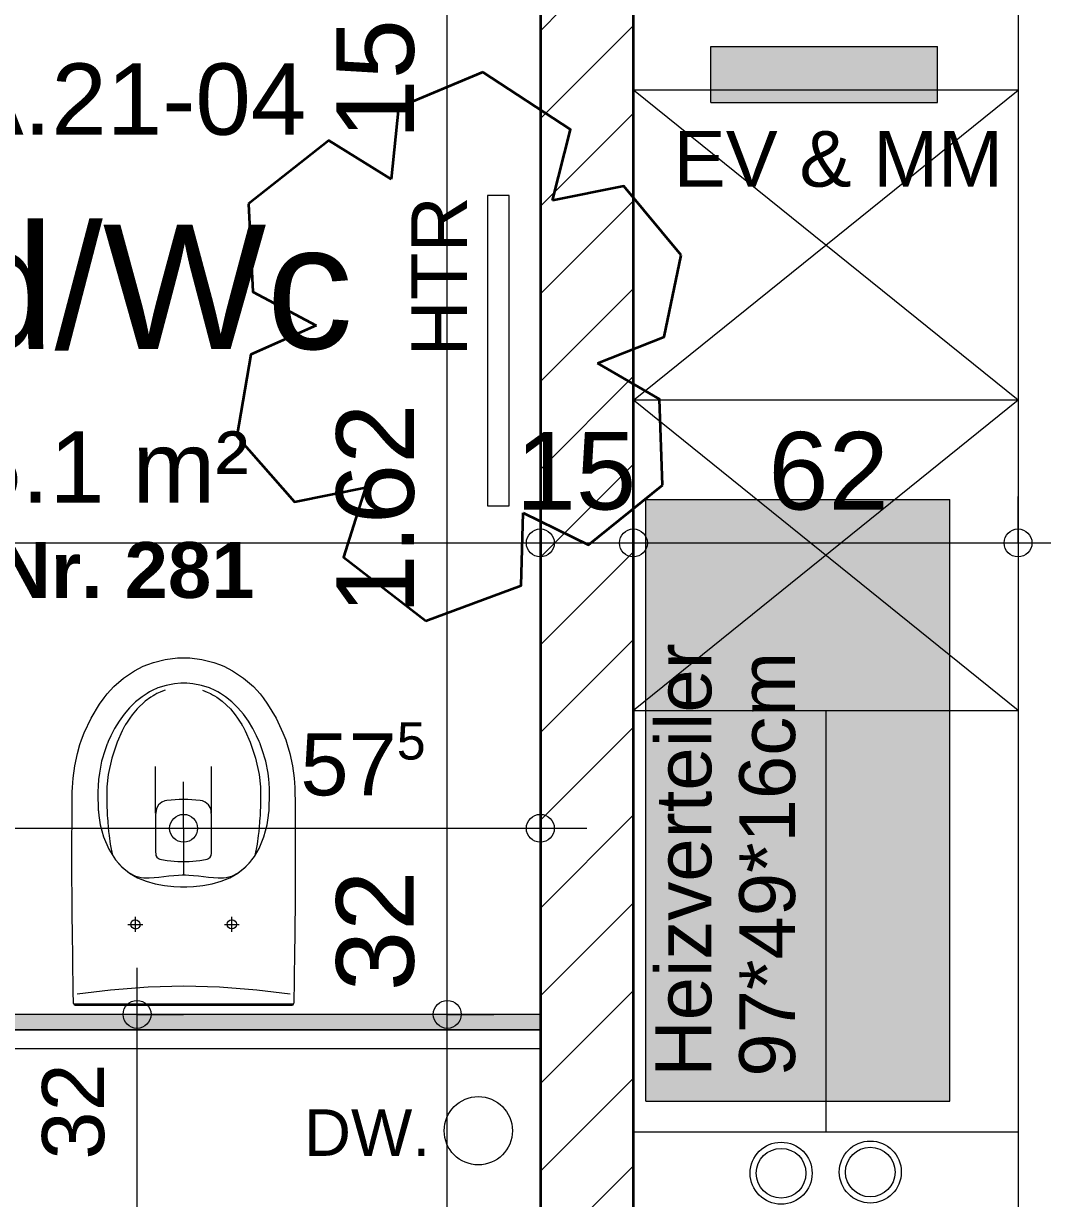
# Model space of a CAD drawing. Header units: metres. Extents: x 0.003 to 0.843, y 0.003 to 0.597.
# Drawn here: x 0.3703 to 0.40315, y 0.35156 to 0.38944 of the extents above; entities that cross this region are included whole.
import ezdxf

# ---------------------------------------------------------------- set-up
doc = ezdxf.new("R2010")
doc.units = ezdxf.units.M
for name, pattern in [('AUSGEZOGEN', [0]), ('STRICHLINIE', [19.049999999999997, 12.7, -6.35]), ('STRICHPUNKT', [25.4, 12.7, -6.35, 0, -6.35])]:
    doc.linetypes.add(name, pattern=pattern)
for name, color, linetype, lineweight in [('Einbaumoebel', 7, 'AUSGEZOGEN', 18), ('Elektro Text', 251, 'AUSGEZOGEN', 18), ('Fachplaner Elektro', 251, 'AUSGEZOGEN', 18), ('Fachplaner HLK', 251, 'AUSGEZOGEN', 18), ('HLK Apparate', 251, 'AUSGEZOGEN', 18), ('HLK Text', 251, 'AUSGEZOGEN', 18), ('Leichtbauwaende', 7, 'AUSGEZOGEN', 18), ('Raumbezeichnung', 7, 'AUSGEZOGEN', 18), ('Revisionswolke', 240, 'AUSGEZOGEN', 35), ('Sanitaer Apparate', 251, 'AUSGEZOGEN', 18), ('Sanitaer Leitungen', 251, 'AUSGEZOGEN', 18), ('Sanitaer Vermassung', 251, 'AUSGEZOGEN', 18), ('Text Werkplan Ausfuehrung', 7, 'AUSGEZOGEN', 25), ('Wand Mauerwerk tragend', 7, 'AUSGEZOGEN', 35), ('Werkplan- Ausfuehrungsmasse', 7, 'AUSGEZOGEN', 13)]:
    doc.layers.add(name, color=color, linetype=linetype, lineweight=lineweight)
doc.styles.add('ARIAL', font='ARIAL.TTF')

msp = doc.modelspace()

# ---------------------------------------------------------------- hatches: boundary and pattern name
at = {"layer": 'Fachplaner Elektro', "linetype": 'AUSGEZOGEN', "lineweight": 18, "true_color": 0xfff5eb}
msp.add_hatch(color=7, dxfattribs=at).paths.add_polyline_path([(0.3924599912948909, 0.3886973583639851), (0.3924599912948909, 0.3868973584042183), (0.3997599911317232, 0.3868973584042183), (0.3997599911317232, 0.3886973583639851)])
at = {"layer": 'Fachplaner HLK', "linetype": 'AUSGEZOGEN', "lineweight": 18, "true_color": 0xffebeb}
msp.add_hatch(color=7, dxfattribs=at).paths.add_polyline_path([(0.3903599913418295, 0.3546973591239445), (0.4001599911227824, 0.3546973591239445), (0.4001599911227824, 0.3740973586903206), (0.3903599913418295, 0.3740973586903206)])
at = {"layer": 'Leichtbauwaende', "linetype": 'AUSGEZOGEN', "lineweight": 13}
msp.add_hatch(color=253, dxfattribs=at).paths.add_polyline_path([(0.3422599924169484, 0.3569973590725354), (0.3869599914178254, 0.3569973590725354), (0.3869599914178254, 0.3574973590613595), (0.3422599924169484, 0.3574973590613595)])

# ---------------------------------------------------------------- linework, layer by layer
at = {"layer": 'Einbaumoebel', "color": 7, "linetype": 'AUSGEZOGEN', "lineweight": 18}
for p, q in [((0.4023599910736086, 0.389897358337163), (0.4023599910736086, 0.3510973592044107)), ((0.4023599910736086, 0.3872973583952776), (0.3899599913507703, 0.3872973583952776)), ((0.3899599913507703, 0.377297358618795), (0.4023599910736086, 0.3872973583952776)), ((0.4023599910736086, 0.377297358618795), (0.3899599913507703, 0.3872973583952776)), ((0.4023599910736086, 0.377297358618795), (0.3899599913507703, 0.377297358618795)), ((0.4023599910736086, 0.3672973588423124), (0.3899599913507703, 0.377297358618795)), ((0.4023599910736086, 0.377297358618795), (0.3899599913507703, 0.3672973588423124)), ((0.3899599913507703, 0.3672973588423124), (0.4023599910736086, 0.3672973588423124)), ((0.4023599910736086, 0.3536973591462961), (0.3899599913507703, 0.3536973591462961))]:
    msp.add_line(p, q, dxfattribs=at)
at = {"layer": 'Einbaumoebel', "color": 7, "linetype": 'STRICHPUNKT', "lineweight": 18}
msp.add_line((0.3961599912121894, 0.3672973588423124), (0.3961599912121894, 0.3536973591462961), dxfattribs=at)
at = {"layer": 'Fachplaner Elektro', "color": 40, "linetype": 'STRICHLINIE', "lineweight": 18}
for p, q in [((0.3924599912948909, 0.3886973583639851), (0.3997599911317232, 0.3886973583639851)), ((0.3924599912948909, 0.3868973584042183), (0.3924599912948909, 0.3886973583639851)), ((0.3997599911317232, 0.3868973584042183), (0.3997599911317232, 0.3886973583639851)), ((0.3924599912948909, 0.3868973584042183), (0.3997599911317232, 0.3868973584042183))]:
    msp.add_line(p, q, dxfattribs=at)
at = {"layer": 'Fachplaner HLK', "color": 240, "linetype": 'STRICHLINIE', "lineweight": 18}
for p, q in [((0.3903599913418295, 0.3546973591239445), (0.3903599913418295, 0.3740973586903206)), ((0.3903599913418295, 0.3740973586903206), (0.4001599911227824, 0.3740973586903206)), ((0.4001599911227824, 0.3546973591239445), (0.4001599911227824, 0.3740973586903206)), ((0.3903599913418295, 0.3546973591239445), (0.4001599911227824, 0.3546973591239445))]:
    msp.add_line(p, q, dxfattribs=at)
at = {"layer": 'Fachplaner HLK', "color": 251, "linetype": 'AUSGEZOGEN', "lineweight": 18}
for centre, radius in [((0.394722685901546, 0.3523783511542345), 0.0009999999776482583), ((0.394722685901546, 0.3523783511542345), 0.0007999999821186066), ((0.3975972965228328, 0.3524163671964715), 0.0009999999776482583), ((0.3975972965228328, 0.3524163671964715), 0.0007999999821186066)]:
    msp.add_circle(centre, radius, dxfattribs=at)
at = {"layer": 'HLK Apparate', "color": 251, "linetype": 'STRICHLINIE', "lineweight": 13}
for p, q in [((0.3859599914401773, 0.3838973584712735), (0.3852599914558235, 0.3838973584712735)), ((0.3852599914558235, 0.3838973584712735), (0.3852599914558235, 0.3738973586947909)), ((0.3859599914401773, 0.3738973586947909), (0.3859599914401773, 0.3838973584712735)), ((0.3852599914558235, 0.3738973586947909), (0.3859599914401773, 0.3738973586947909))]:
    msp.add_line(p, q, dxfattribs=at)
at = {"layer": 'Leichtbauwaende', "color": 7, "linetype": 'AUSGEZOGEN', "lineweight": 18}
for p, q in [((0.3869599914178254, 0.3574973590613595), (0.3422599924169484, 0.3574973590613595)), ((0.3869599914178254, 0.3569973590725354), (0.3869599914178254, 0.3574973590613595)), ((0.3869599914178254, 0.3569973590725354), (0.3427599924057725, 0.3569973590725354)), ((0.3427599924057725, 0.3569973590725354), (0.3869599914178254, 0.3569973590725354)), ((0.3869599914178254, 0.3563973590859464), (0.3869599914178254, 0.3569973590725354)), ((0.3433599923923614, 0.3563973590859464), (0.3869599914178254, 0.3563973590859464))]:
    msp.add_line(p, q, dxfattribs=at)
at = {"layer": 'Revisionswolke', "color": 240, "linetype": 'AUSGEZOGEN', "lineweight": 35}
for points in [[(0.3851047532227487, 0.387871504245207), (0.3823867240028262, 0.386730489327092), (0.3821557127695412, 0.384421422546077)], [(0.3873552371134703, 0.3837377074788962), (0.3879371640221885, 0.3860288134185937), (0.3851047532227487, 0.387871504245207)], [(0.3821557127695412, 0.384421422546077), (0.3801382360585245, 0.385670902666971), (0.3775489987610776, 0.3836257860450532)], [(0.3914986863035647, 0.3819779346206992), (0.389648569356893, 0.3842024003545426), (0.3873552371134703, 0.3837377074788962)], [(0.3775489987610776, 0.3836257860450532), (0.3776956795229531, 0.3807891149754711), (0.3797369613373823, 0.3797110979900895)], [(0.3888055315360818, 0.3784908061432069), (0.3909494508464445, 0.3793387541181227), (0.3914986863035647, 0.3819779346206992)], [(0.3797369613373823, 0.3797110979900895), (0.3776304850217742, 0.3787742794366183), (0.3771783798055045, 0.3761409560578984)], [(0.3908937724125777, 0.3745642454790398), (0.3908024886692932, 0.3773347190541359), (0.3888055315360818, 0.3784908061432069)], [(0.3771783798055045, 0.3761409560578984), (0.379036698735818, 0.3740222436648643), (0.3813236564321337, 0.3744808677735197)], [(0.3813236564321337, 0.3744808677735197), (0.3806101967270422, 0.3722403608986521), (0.3832713994632899, 0.3701901870444493)], [(0.3864015878254102, 0.3736720029511271), (0.3885099211176758, 0.3726329766953823), (0.3908937724125777, 0.3745642454790398)], [(0.3832713994632899, 0.3701901870444493), (0.3863419138377061, 0.3713209092388155), (0.3864015878254102, 0.3736720029511271)]]:
    msp.add_lwpolyline(points, dxfattribs=at)
at = {"layer": 'Sanitaer Apparate', "color": 7, "linetype": 'AUSGEZOGEN', "lineweight": 13}
for p, q in [((0.3748684472050351, 0.3689413469755218), (0.3752613781360065, 0.3689897350630791)), ((0.3752613781360065, 0.3689897350630791), (0.3754598598435796, 0.3689972539838078)), ((0.3754598598435796, 0.3689972539838078), (0.3756583495897096, 0.3689897350630791)), ((0.3756583495897096, 0.3689897350630791), (0.3760513000428851, 0.3689413469755223)), ((0.3738799221931909, 0.3685779870885399), (0.3741601105868275, 0.368720993809547)), ((0.3741601105868275, 0.368720993809547), (0.3743029795800139, 0.3687809571136959)), ((0.3743029795800139, 0.3687809571136959), (0.3744847250140897, 0.3688441866722715)), ((0.3744847250140897, 0.3688441866722715), (0.3748684472050351, 0.3689413469755218)), ((0.3760513000428851, 0.3689413469755223), (0.3764349659639358, 0.3688441866722692)), ((0.3764349659639358, 0.3688441866722692), (0.3766166436444751, 0.3687809571136959)), ((0.3766166436444751, 0.3687809571136959), (0.3767595035689515, 0.3687209938095466)), ((0.3767595035689515, 0.3687209938095466), (0.3770397207392703, 0.3685779870885399)), ((0.3732068816666977, 0.3680645827585895), (0.3735272775915223, 0.3683424102486079)), ((0.3735272775915223, 0.3683424102486079), (0.3738799221931909, 0.3685779870885399)), ((0.3770397207392703, 0.3685779870885399), (0.3773924128123246, 0.3683424102486079)), ((0.3773924128123246, 0.3683424102486079), (0.377712820035035, 0.3680645827585886)), ((0.3728934497995874, 0.3677053294253337), (0.3729942619293029, 0.3678330508659724)), ((0.3729942619293029, 0.3678330508659724), (0.3732068816666977, 0.3680645827585895)), ((0.3742805593274954, 0.3678482562937033), (0.3741184991745478, 0.367739463679542)), ((0.3743604282684934, 0.3678953884488146), (0.3742805593274954, 0.3678482562937033)), ((0.3744451880774805, 0.3679399941762558), (0.3743604282684934, 0.3678953884488146)), ((0.3746314996477669, 0.3680225055623018), (0.3744451880774805, 0.3679399941762558)), ((0.3746006897964466, 0.3678421318672649), (0.3745301066817224, 0.367804548173091)), ((0.3747052920799619, 0.367890987913614), (0.3746006897964466, 0.3678421318672649)), ((0.3748931924640781, 0.3681060612006731), (0.3746314996477669, 0.3680225055623018)), ((0.3747793708181604, 0.3679213506878127), (0.3747052920799619, 0.367890987913614)), ((0.3748611298223889, 0.3679507442418358), (0.3747793708181604, 0.3679213506878127)), ((0.3751628977110371, 0.3681586161480141), (0.3748931924640781, 0.3681060612006731)), ((0.375365997231249, 0.368176173705232), (0.3751628977110371, 0.3681586161480141)), ((0.3754622748554594, 0.3681782445622144), (0.375365997231249, 0.368176173705232)), ((0.3755585122784464, 0.3681761807727439), (0.3754622748554594, 0.3681782445622144)), ((0.3757615823464716, 0.3681586663805447), (0.3755585122784464, 0.3681761807727439)), ((0.3760313632757574, 0.3681061826402867), (0.3757615823464716, 0.3681586663805447)), ((0.3762931136876465, 0.3680226439487442), (0.3760313632757574, 0.3681061826402867)), ((0.3760635508021565, 0.3679507442418358), (0.3761453098063849, 0.3679213506878127)), ((0.3761453098063849, 0.3679213506878127), (0.3762193885445834, 0.367890987913614)), ((0.3762193885445834, 0.367890987913614), (0.3763239908280988, 0.3678421318672649)), ((0.3764793579096963, 0.36794006203957), (0.3762931136876465, 0.3680226439487442)), ((0.3763239908280988, 0.3678421318672649), (0.3763945739428229, 0.367804548173091)), ((0.3765640473728742, 0.3678954160095796), (0.3764793579096963, 0.36794006203957)), ((0.3766439170514436, 0.3678483765246219), (0.3765640473728742, 0.3678954160095796)), ((0.3768060237559665, 0.367739746182217), (0.3766439170514436, 0.3678483765246219)), ((0.377712820035035, 0.3680645827585886), (0.3779253927570098, 0.367833050865972)), ((0.3779253927570098, 0.367833050865972), (0.3780261734248993, 0.3677053294253343)), ((0.3724806240168173, 0.3670514503168502), (0.3727512994212182, 0.3675012149867671)), ((0.3727512994212182, 0.3675012149867671), (0.3728934497995874, 0.3677053294253337)), ((0.3739137449239482, 0.3675739483303764), (0.3737172242229965, 0.3673818203629071)), ((0.3741184991745478, 0.367739463679542), (0.3739137449239482, 0.3675739483303764)), ((0.3742211505255109, 0.3675957156763648), (0.3739583953954543, 0.3673456384974102)), ((0.3743990093177873, 0.3677255452451897), (0.3742211505255109, 0.3675957156763648)), ((0.3744740113415551, 0.3677715441590799), (0.3743990093177873, 0.3677255452451897)), ((0.3745301066817224, 0.367804548173091), (0.3744740113415551, 0.3677715441590799)), ((0.3763945739428229, 0.367804548173091), (0.3764506692829903, 0.3677715441590799)), ((0.3764506692829903, 0.3677715441590799), (0.376525671306758, 0.3677255452451897)), ((0.376525671306758, 0.3677255452451897), (0.3767035300990345, 0.3675957156763648)), ((0.3767035300990345, 0.3675957156763648), (0.376966285229091, 0.3673456384974102)), ((0.3770108585065018, 0.3675742831606618), (0.3768060237559665, 0.367739746182217)), ((0.3772074700208459, 0.3673820689463937), (0.3770108585065018, 0.3675742831606618)), ((0.3780261734248993, 0.3677053294253343), (0.3781683461963893, 0.3675012149867652)), ((0.3781683461963893, 0.3675012149867652), (0.3784390267684387, 0.367051450316851)), ((0.3735384491746579, 0.367172177225877), (0.3733772441129013, 0.3669479096588379)), ((0.3737172242229965, 0.3673818203629071), (0.3735384491746579, 0.367172177225877)), ((0.3738031548028981, 0.3671582620548861), (0.3737268574232569, 0.3670531958318553)), ((0.3739583953954543, 0.3673456384974102), (0.3738031548028981, 0.3671582620548861)), ((0.376966285229091, 0.3673456384974102), (0.3771215396020289, 0.3671582620548861)), ((0.3771215396020289, 0.3671582620548861), (0.3771978737293545, 0.3670531958318553)), ((0.3773863268359667, 0.3671722594775294), (0.3772074700208459, 0.3673820689463937)), ((0.3775475878262896, 0.3669478152433717), (0.3773863268359667, 0.3671722594775294)), ((0.3722573186742805, 0.3665765605661168), (0.3724806240168173, 0.3670514503168502)), ((0.3732334333716951, 0.3667119084013452), (0.3731114044745867, 0.3664775363608946)), ((0.3733772441129013, 0.3669479096588379), (0.3732334333716951, 0.3667119084013452)), ((0.3735591490304183, 0.3667861205521567), (0.3734805452522837, 0.366639671741756)), ((0.3735769636187743, 0.3668170598056531), (0.3735591490304183, 0.3667861205521567)), ((0.3735912125333829, 0.3668415016092099), (0.3735769636187743, 0.3668170598056531)), ((0.3736416854778439, 0.3669243722308898), (0.3735912125333829, 0.3668415016092099)), ((0.3737268574232569, 0.3670531958318553), (0.3736416854778439, 0.3669243722308898)), ((0.3771978737293545, 0.3670531958318553), (0.3772829721793987, 0.3669243722308898)), ((0.3772829721793987, 0.3669243722308898), (0.3773333808154122, 0.3668415016092099)), ((0.3773333808154122, 0.3668415016092099), (0.3773476618842444, 0.3668170598056531)), ((0.3773476618842444, 0.3668170598056531), (0.3773655224072059, 0.3667861205521567)), ((0.3773655224072059, 0.3667861205521567), (0.3774441353722616, 0.366639671741756)), ((0.3776914118662409, 0.3667116967332204), (0.3775475878262896, 0.3669478152433717)), ((0.3778133996083534, 0.366477328358405), (0.3776914118662409, 0.3667116967332204)), ((0.3784390267684387, 0.367051450316851), (0.3786622993825623, 0.3665765605661122)), ((0.3721180148313233, 0.366196732835991), (0.3721678679203707, 0.3663454124638829)), ((0.3721678679203707, 0.3663454124638829), (0.3722573186742805, 0.3665765605661168)), ((0.3731114044745867, 0.3664775363608946), (0.3730313375923568, 0.3663004964066937)), ((0.3734805452522837, 0.366639671741756), (0.373314921277269, 0.3662762626777258)), ((0.3774441353722616, 0.366639671741756), (0.3776097593472764, 0.3662762626777258)), ((0.3778933924638219, 0.3663004024446269), (0.3778133996083534, 0.366477328358405)), ((0.3786622993825623, 0.3665765605661122), (0.3787517449688287, 0.3663454124638821)), ((0.3787517449688287, 0.3663454124638821), (0.3788016172338845, 0.366196732835993)), ((0.3720355219542221, 0.3659080788296733), (0.3721180148313233, 0.366196732835991)), ((0.3729285254643042, 0.3660315837944026), (0.3728178850769001, 0.3656567241113958)), ((0.3729870369647173, 0.3661925581740748), (0.3729285254643042, 0.3660315837944026)), ((0.3729963134582872, 0.366215794194242), (0.3729870369647173, 0.3661925581740748)), ((0.3730007547604512, 0.3662268380217579), (0.3729963134582872, 0.366215794194242)), ((0.3730313375923568, 0.3663004964066937), (0.3730007547604512, 0.3662268380217579)), ((0.373314921277269, 0.3662762626777258), (0.3731434250611361, 0.3657612104100295)), ((0.3776097593472764, 0.3662762626777258), (0.3777812555634094, 0.3657612104100295)), ((0.3779239327542855, 0.3662268242413752), (0.3778933924638219, 0.3663004024446269)), ((0.3779283671662582, 0.3662157941942433), (0.3779239327542855, 0.3662268242413752)), ((0.3779376298794461, 0.3661925719544606), (0.3779283671662582, 0.3662157941942433)), ((0.3779961517151459, 0.3660316389159239), (0.3779376298794461, 0.3661925719544606)), ((0.3781070435945116, 0.3656567241113921), (0.3779961517151459, 0.3660316389159239)), ((0.3788016172338845, 0.366196732835993), (0.3788841336186963, 0.3659080788296739)), ((0.3719512928588051, 0.3655115081722916), (0.3720355219542221, 0.3659080788296733)), ((0.3728178850769001, 0.3656567241113958), (0.3727431701444193, 0.3652731483369977)), ((0.3731434250611361, 0.3657612104100295), (0.3730310906071751, 0.3652300247605363)), ((0.3777812555634094, 0.3657612104100295), (0.3778935900173702, 0.3652300247605363)), ((0.3781817826426634, 0.3652730932154773), (0.3781070435945116, 0.3656567241113921)), ((0.3788841336186963, 0.3659080788296739), (0.3789683570651701, 0.3655115081722907)), ((0.3718963100395827, 0.3651097647041552), (0.3719512928588051, 0.3655115081722916)), ((0.3727431701444193, 0.3652731483369977), (0.3727171022558282, 0.3650686394350129)), ((0.3730310906071751, 0.3652300247605363), (0.3729894246100444, 0.3648328124203599)), ((0.3745518980585447, 0.3639900420744103), (0.3745518980585447, 0.3654874734641767)), ((0.3763615377745881, 0.3639900420744103), (0.3763615377745881, 0.3654874734641767)), ((0.3778935900173702, 0.3652300247605363), (0.377935256014501, 0.3648328124203599)), ((0.3782058696013926, 0.3650860853981618), (0.3781817826426634, 0.3652730932154773)), ((0.3789683570651701, 0.3655115081722907), (0.3790233161486986, 0.3651097647041529)), ((0.3718708834707028, 0.3646730460194764), (0.3718750950745078, 0.3648102724276832)), ((0.3718750950745078, 0.3648102724276832), (0.3718963100395827, 0.3651097647041552)), ((0.3727004762253889, 0.3648695611517525), (0.3726969897888368, 0.3646692770850979)), ((0.3727171022558282, 0.3650686394350129), (0.3727004762253889, 0.3648695611517525)), ((0.3729894246100444, 0.3648328124203599), (0.3729820507632969, 0.3646432528343858)), ((0.377935256014501, 0.3648328124203599), (0.3779426160808669, 0.3646432528343858)), ((0.3782171258764564, 0.364956942551688), (0.3782058696013926, 0.3650860853981618)), ((0.3782258396711092, 0.3647819317049489), (0.3782171258764564, 0.364956942551688)), ((0.3790233161486986, 0.3651097647041529), (0.3790445167254338, 0.3648102724276829)), ((0.3790445167254338, 0.3648102724276829), (0.3790487535341647, 0.3646730460194758)), ((0.3718673419126232, 0.3642839913950229), (0.371868724544247, 0.3644400771843189)), ((0.371868724544247, 0.3644400771843189), (0.3718699418112911, 0.3645745966763598)), ((0.3718699418112911, 0.3645745966763598), (0.3718708834707028, 0.3646730460194764)), ((0.3726969897888368, 0.3646692770850979), (0.3726982024624204, 0.3644840411951991)), ((0.3726982024624204, 0.3644840411951991), (0.3727036043720208, 0.3642338445862606)), ((0.3729820507632969, 0.3646432528343858), (0.3729808840243185, 0.3644636875715173)), ((0.3729808840243185, 0.3644636875715173), (0.3729856015082976, 0.3642033348213249)), ((0.3753166678980304, 0.3644239127966635), (0.3750604492623283, 0.3644077162547842)), ((0.375596722000497, 0.3644239127966635), (0.3753166678980304, 0.3644239127966635)), ((0.3758529773838834, 0.3644077162547842), (0.375596722000497, 0.3644239127966635)), ((0.3779437368852398, 0.3644636875715173), (0.3779390285881817, 0.3642033348213249)), ((0.3779426160808669, 0.3646432528343858), (0.3779437368852398, 0.3644636875715173)), ((0.3782211864955776, 0.364233858366642), (0.3782265332836513, 0.3644840963167153)), ((0.3782275392515104, 0.3646517484396631), (0.3782258396711092, 0.3647819317049489)), ((0.3782265332836513, 0.3644840963167153), (0.3782275392515104, 0.3646517484396631)), ((0.3790487535341647, 0.3646730460194758), (0.3790497870627874, 0.3645745966763602)), ((0.3790497870627874, 0.3645745966763602), (0.3790509859559893, 0.3644400771843202)), ((0.3790509859559893, 0.3644400771843202), (0.3790531494759057, 0.3642087091701779)), ((0.3718638003545434, 0.3638187932718575), (0.3718673419126232, 0.3642839913950229)), ((0.3727036043720208, 0.3642338445862606), (0.3727095666838074, 0.3640831974542489)), ((0.3727095666838074, 0.3640831974542489), (0.3727118863813822, 0.3640546445035024)), ((0.3727118863813822, 0.3640546445035024), (0.3727139373615151, 0.3640335467392253)), ((0.3729856015082976, 0.3642033348213249), (0.3729924962925746, 0.3640399959578295)), ((0.3729924962925746, 0.3640399959578295), (0.3729963088648265, 0.3639705382409388)), ((0.3745811514529143, 0.3641379088033305), (0.3745552935800434, 0.3639312252355276)), ((0.3746521305256261, 0.3642523852284744), (0.3745811514529143, 0.3641379088033305)), ((0.3747556838366967, 0.3643386282354731), (0.3746521305256261, 0.3642523852284744)), ((0.3748497924947004, 0.3643780535695705), (0.3747556838366967, 0.3643386282354731)), ((0.3749151041321498, 0.3643906928900069), (0.3748497924947004, 0.3643780535695705)), ((0.3750604492623283, 0.3644077162547842), (0.3749151041321498, 0.3643906928900069)), ((0.375998331700983, 0.3643906928900069), (0.3758529773838834, 0.3644077162547842)), ((0.3760636433384324, 0.3643780535695705), (0.375998331700983, 0.3643906928900069)), ((0.3761577519964361, 0.3643386282354731), (0.3760636433384324, 0.3643780535695705)), ((0.3762613053075067, 0.3642523852284744), (0.3761577519964361, 0.3643386282354731)), ((0.3763322843802187, 0.3641379088033305), (0.3762613053075067, 0.3642523852284744)), ((0.3763505306121426, 0.364055754419685), (0.3763322843802187, 0.3641379088033305)), ((0.3763581422530896, 0.3638740441161246), (0.3763505306121426, 0.364055754419685)), ((0.3779320878692993, 0.3640399959578295), (0.3779282661101264, 0.3639705382409388)), ((0.3779390285881817, 0.3642033348213249), (0.3779320878692993, 0.3640399959578295)), ((0.3782107627852374, 0.364033553629416), (0.3782128493646896, 0.3640546445035052)), ((0.3782128493646896, 0.3640546445035052), (0.3782152149968701, 0.3640831974542489)), ((0.3782152149968701, 0.3640831974542489), (0.3782211864955776, 0.364233858366642)), ((0.3790531494759057, 0.3642087091701779), (0.379058744310849, 0.3634423545867808)), ((0.3718604517218066, 0.3630658332194303), (0.3718638003545434, 0.3638187932718575)), ((0.3727139373615151, 0.3640335467392253), (0.3727241213084137, 0.3639102875837481)), ((0.3727241213084137, 0.3639102875837481), (0.3727685639173426, 0.3636145321549798)), ((0.3729963088648265, 0.3639705382409388), (0.3730006864327252, 0.3638982004242867)), ((0.3730006864327252, 0.3638982004242867), (0.3730047057107015, 0.3638358120431735)), ((0.3730047057107015, 0.3638358120431735), (0.3730131944257873, 0.3637149948439369)), ((0.3730131944257873, 0.3637149948439369), (0.3730289454019938, 0.3635258545125631)), ((0.3745552935800434, 0.3639312252355276), (0.3745518980585447, 0.3633446620162972)), ((0.3763615377745881, 0.3626928120690077), (0.3763581422530896, 0.3638740441161246)), ((0.3779114172968499, 0.3637149948439369), (0.3778956663206433, 0.3635258545125631)), ((0.3779199473530806, 0.3638358120431735), (0.3779114172968499, 0.3637149948439369)), ((0.3779239206964514, 0.3638982004242867), (0.3779199473530806, 0.3638358120431735)), ((0.3779282661101264, 0.3639705382409388), (0.3779239206964514, 0.3638982004242867)), ((0.3781562550936463, 0.3636145574358975), (0.3782006271794446, 0.3639103234026053)), ((0.3782006271794446, 0.3639103234026053), (0.3782107627852374, 0.364033553629416)), ((0.3727685639173426, 0.3636145321549798), (0.3728754500373523, 0.3632239570697502)), ((0.3730289454019938, 0.3635258545125631), (0.3730414579885166, 0.3633963143317523)), ((0.3730414579885166, 0.3633963143317523), (0.3730561444302419, 0.363264166213718)), ((0.3745518980585447, 0.3633446620162972), (0.3745534835370485, 0.3627770769663957)), ((0.3778832019654563, 0.3633963143317523), (0.3778685000208017, 0.363264166213718)), ((0.3778956663206433, 0.3635258545125631), (0.3778832019654563, 0.3633963143317523)), ((0.3780493520268052, 0.3632238761100102), (0.3781562550936463, 0.3636145574358975)), ((0.379058744310849, 0.3634423545867808), (0.3790598880825245, 0.3626117972053989)), ((0.3718599418476862, 0.3625364874197621), (0.3718604517218066, 0.3630658332194303)), ((0.3728754500373523, 0.3632239570697502), (0.373047464229492, 0.3628291248725309)), ((0.3730561444302419, 0.363264166213718), (0.3730954099051574, 0.3629819928033932)), ((0.3730954099051574, 0.3629819928033932), (0.373164709721842, 0.3626224770011522)), ((0.3778292336846122, 0.3629819928033932), (0.3777599709027034, 0.3626224770011522)), ((0.3778685000208017, 0.363264166213718), (0.3778292336846122, 0.3629819928033932)), ((0.3778913719754414, 0.3628513357952684), (0.3780493520268052, 0.3632238761100102)), ((0.3718605114367938, 0.361996075973645), (0.3718599418476862, 0.3625364874197621)), ((0.373047464229492, 0.3628291248725309), (0.3732660230876043, 0.3624786098168926)), ((0.3745534835370485, 0.3627770769663957), (0.3745655922367978, 0.3626211270219407)), ((0.3745655922367978, 0.3626211270219407), (0.3745989847613107, 0.3625650360641371)), ((0.3745989847613107, 0.3625650360641371), (0.3746479861518447, 0.3625218771332225)), ((0.3746479861518447, 0.3625218771332225), (0.3746927991423045, 0.3625011253646027)), ((0.376220721880945, 0.3625011253646027), (0.3762654948812776, 0.3625218771332225)), ((0.3762654948812776, 0.3625218771332225), (0.3763144657134775, 0.3625650360641371)), ((0.3763144657134775, 0.3625650360641371), (0.3763486384676619, 0.3626254838390497)), ((0.3763486384676619, 0.3626254838390497), (0.3763615377745881, 0.3626928120690073)), ((0.377661136283084, 0.3624819825653089), (0.3777399814458813, 0.3625935795661999)), ((0.3777399814458813, 0.3625935795661999), (0.3778913719754414, 0.3628513357952684)), ((0.3790598880825245, 0.3626117972053989), (0.3790592404045875, 0.3619960759736555)), ((0.3732660230876078, 0.3624786098169043), (0.3734730899918139, 0.3622515944183644)), ((0.3734898091138364, 0.3622256233646481), (0.3733140890587437, 0.3624168737071887)), ((0.3734730899918139, 0.3622515944183644), (0.3737146385869686, 0.3620557971477365)), ((0.3736966514008999, 0.3620590126991088), (0.3734898091138364, 0.3622256233646481)), ((0.3746927991423045, 0.3625011253646027), (0.3747434763691018, 0.3624899889670378)), ((0.3747434763691018, 0.3624899889670378), (0.3749303900204762, 0.3624607871899921)), ((0.3749303900204762, 0.3624607871899921), (0.3752706276429946, 0.3624320091596819)), ((0.3752706276429946, 0.3624320091596819), (0.3756428633116648, 0.3624320091596819)), ((0.3756428633116648, 0.3624320091596819), (0.3759829355696036, 0.3624607871899921)), ((0.3759829355696036, 0.3624607871899921), (0.3761700111404622, 0.3624899889670378)), ((0.3761700111404622, 0.3624899889670378), (0.376220721880945, 0.3625011253646027)), ((0.3772099942361316, 0.3620557971477365), (0.3774383833420542, 0.3622370147689057)), ((0.3774347768339142, 0.3622256233646481), (0.3772279594604633, 0.3620590126991088)), ((0.3776104813227487, 0.3624168737071887), (0.3774347768339142, 0.3622256233646481)), ((0.3774383833420542, 0.3622370147689057), (0.3775915916696446, 0.3623960515391595)), ((0.3775915916696446, 0.3623960515391595), (0.377661136283084, 0.3624819825653089)), ((0.3718633272281073, 0.3612208330441168), (0.3718605114367938, 0.361996075973645)), ((0.3739164909943437, 0.3619479611125507), (0.3736966514008999, 0.3620590126991088)), ((0.3737146385869686, 0.3620557971477365), (0.373974478802097, 0.3619041199511043)), ((0.3740968212710458, 0.3619029430375881), (0.3739164909943437, 0.3619479611125507)), ((0.373974478802097, 0.3619041199511043), (0.3742526620237092, 0.3617880716634982)), ((0.3741822754947417, 0.3618945197286518), (0.3740968212710458, 0.3619029430375881)), ((0.3742401835110533, 0.3618929181682802), (0.3741822754947417, 0.3618945197286518)), ((0.3743528078435188, 0.3618936905015513), (0.3742401835110533, 0.3618929181682802)), ((0.3742526620237092, 0.3617880716634982), (0.3745448547257988, 0.3617040265896871)), ((0.3745053107837816, 0.3619015322621504), (0.3743528078435188, 0.3618936905015513)), ((0.374664579432242, 0.3619155600677095), (0.3745053107837816, 0.3619015322621504)), ((0.3748239682241756, 0.3619331065197717), (0.374664579432242, 0.3619155600677095)), ((0.3749834552013281, 0.3619514797947322), (0.3748239682241756, 0.3619331065197717)), ((0.3751430184054459, 0.3619679880689851), (0.3749834552013281, 0.3619514797947322)), ((0.3752959836344489, 0.361979722787396), (0.3751430184054459, 0.3619679880689851)), ((0.3754090661646037, 0.3619843536275239), (0.3752959836344489, 0.361979722787396)), ((0.3754622851907463, 0.3619850258301222), (0.3754090661646037, 0.3619843536275239)), ((0.3755155048342965, 0.3619843411105058), (0.3754622851907463, 0.3619850258301222)), ((0.3756285917469471, 0.3619796905372056), (0.3755155048342965, 0.3619843411105058)), ((0.3757815675860752, 0.3619679420979337), (0.3756285917469471, 0.3619796905372056)), ((0.3759411441944204, 0.3619514317249788), (0.3757815675860752, 0.3619679420979337)), ((0.3761006432831432, 0.3619330653939455), (0.3759411441944204, 0.3619514317249788)), ((0.3762600390190039, 0.3619155310534529), (0.3761006432831432, 0.3619330653939455)), ((0.3764193055687622, 0.3619015166521217), (0.3762600390190039, 0.3619155310534529)), ((0.3763797697005033, 0.3617040265896871), (0.3766719634793096, 0.3617880716634982)), ((0.3765717947881639, 0.3618936855016469), (0.3764193055687622, 0.3619015166521217)), ((0.3766843993874573, 0.361892917550872), (0.3765717947881639, 0.3618936855016469)), ((0.3766719634793096, 0.3617880716634982), (0.3769501477776386, 0.3619041199511043)), ((0.3767423000543937, 0.3618945197286518), (0.3766843993874573, 0.361892917550872)), ((0.376827771731551, 0.3619029430375881), (0.3767423000543937, 0.3618945197286518)), ((0.3770081255159627, 0.3619479611125507), (0.376827771731551, 0.3619029430375881)), ((0.3769501477776386, 0.3619041199511043), (0.3772099942361316, 0.3620557971477365)), ((0.3772279594604633, 0.3620590126991088), (0.3770081255159627, 0.3619479611125507)), ((0.3790592404045875, 0.3619960759736555), (0.3790556299445998, 0.361141774994669)), ((0.3745448547257988, 0.3617040265896871), (0.3748467233823601, 0.3616483590344401)), ((0.3748467233823601, 0.3616483590344401), (0.3751410585121752, 0.3616178232115549)), ((0.3751410585121752, 0.3616178232115549), (0.3753596244204399, 0.3616081347723443)), ((0.3753596244204399, 0.3616081347723443), (0.3754622869132939, 0.361606942111996)), ((0.3754622869132939, 0.361606942111996), (0.3755649584875866, 0.3616081347723443)), ((0.3755649584875866, 0.3616081347723443), (0.3757835443907393, 0.3616178232115549)), ((0.3757835443907393, 0.3616178232115549), (0.3760778948005773, 0.3616483590344401)), ((0.3760778948005773, 0.3616483590344401), (0.3763797697005033, 0.3617040265896871)), ((0.3718673970341496, 0.3606765079696143), (0.3718633272281073, 0.3612208330441168)), ((0.3790556299445998, 0.361141774994669), (0.3790472376921853, 0.3602021045515167)), ((0.3718731067056064, 0.3601245485636855), (0.3718673970341496, 0.3606765079696143)), ((0.3739043303648475, 0.3601597574387588), (0.3739043303648475, 0.3606397556917987)), ((0.3770153893223099, 0.3601597574387588), (0.3770153893223099, 0.3606397556917987)), ((0.3736643312383275, 0.3603997565652785), (0.3741442192483145, 0.3603997565652785)), ((0.3737541793265745, 0.3603997565652785), (0.3737654147489898, 0.3604539079640581)), ((0.3737665786302541, 0.3603430267195981), (0.3737541793265745, 0.360399756565279)), ((0.3737654147489898, 0.3604539079640581), (0.373794771184738, 0.3605011499359526)), ((0.3737988139826838, 0.3602943504261684), (0.3737665786302541, 0.3603430267195981)), ((0.373794771184738, 0.3605011499359526), (0.3738365675915956, 0.3605331226698482)), ((0.3738438802889824, 0.3602629577710959), (0.3737988139826838, 0.3602943504261684)), ((0.3738365675915956, 0.3605331226698482), (0.3738766015276996, 0.3605470294537795)), ((0.3738850679184034, 0.3602513617150535), (0.3738438802889824, 0.3602629577710959)), ((0.3738766015276996, 0.3605470294537795), (0.3739008622890653, 0.3605496555509876)), ((0.3739113996877425, 0.3602501928008774), (0.3738850679184034, 0.3602513617150535)), ((0.3739008622890653, 0.3605496555509876), (0.373924110395333, 0.3605482592267253)), ((0.3739396622966332, 0.360254258996275), (0.3739113996877425, 0.3602501928008774)), ((0.373924110395333, 0.3605482592267253), (0.3739647153976491, 0.3605366466882662)), ((0.3739794526880561, 0.3602705676166634), (0.3739396622966332, 0.360254258996275)), ((0.3739647153976491, 0.3605366466882662), (0.3740097511456137, 0.3605052178259162)), ((0.374017862746089, 0.3603028507838358), (0.3739794526880561, 0.3602705676166634)), ((0.3740097511456137, 0.3605052178259162), (0.3740412037436575, 0.3604601877268947)), ((0.3740436806558879, 0.3603450527185114), (0.374017862746089, 0.3603028507838358)), ((0.3740412037436575, 0.3604601877268947), (0.3740528306704566, 0.3604177521954249)), ((0.3740531273654796, 0.3603840711856064), (0.3740436806558879, 0.3603450527185114)), ((0.3740528306704566, 0.3604177521954249), (0.3740531273654796, 0.3603840711856064)), ((0.3767753901957899, 0.3603997565652785), (0.37725538844883, 0.3603997565652785)), ((0.376865458770143, 0.3603997565652785), (0.3768778226771561, 0.3604565041092929)), ((0.3768778226771561, 0.3603430267195981), (0.376865458770143, 0.360399756565279)), ((0.3768778226771561, 0.3604565041092929), (0.3769099831831993, 0.3605052178259162)), ((0.3769099831831993, 0.3602943504261684), (0.3768778226771561, 0.3603430267195981)), ((0.3769099831831993, 0.3605052178259162), (0.3769549770749434, 0.3605366466882662)), ((0.3769549770749434, 0.3602629577710959), (0.3769099831831993, 0.3602943504261684)), ((0.3769549770749434, 0.3605366466882662), (0.3769976616719497, 0.3605482592267253)), ((0.3769976616719497, 0.3602513617150535), (0.3769549770749434, 0.3602629577710959)), ((0.3769976616719497, 0.3605482592267253), (0.3770331194045021, 0.3605482592267253)), ((0.3770331194045021, 0.3602513617150535), (0.3769976616719497, 0.3602513617150535)), ((0.3770331194045021, 0.3605482592267253), (0.3770758204839258, 0.3605366466882662)), ((0.3770758204839258, 0.3602629577710959), (0.3770331194045021, 0.3602513617150535)), ((0.3770758204839258, 0.3605366466882662), (0.3771208505829471, 0.3605052178259162)), ((0.3771208505829471, 0.3602943504261684), (0.3770758204839258, 0.3602629577710959)), ((0.3771208505829471, 0.3605052178259162), (0.3771522794452968, 0.3604601877268947)), ((0.3771522794452968, 0.3603393443179125), (0.3771208505829471, 0.3602943504261684)), ((0.3771522794452968, 0.3604601877268947), (0.3771638919837564, 0.3604174866474714)), ((0.3771638919837564, 0.3603820289149185), (0.3771522794452968, 0.3603393443179125)), ((0.3771638919837564, 0.3604174866474714), (0.3771638919837564, 0.3603820289149185)), ((0.3718834603656732, 0.3593337475832964), (0.3718731067056064, 0.3601245485636855)), ((0.3790472376921853, 0.3602021045515167), (0.3790362409476421, 0.3593337475832937)), ((0.3718910166082686, 0.3588393626118314), (0.3718834603656732, 0.3593337475832964)), ((0.3790362409476421, 0.3593337475832937), (0.3790287168592705, 0.3588393626118322)), ((0.3718942733717945, 0.3586404244291166), (0.3718910166082686, 0.3588393626118314)), ((0.3790287168592705, 0.3588393626118322), (0.379025519810732, 0.358640424429128)), ((0.3718973509903592, 0.3584406732038861), (0.3718942733717945, 0.3586404244291166)), ((0.3718993261783933, 0.3583209216874957), (0.3718973509903592, 0.3584406732038861)), ((0.373106931833676, 0.3582932033392549), (0.3743129669116012, 0.3583854023898866)), ((0.3743129669116012, 0.3583854023898866), (0.3754622851907463, 0.358418661340958)), ((0.3754622851907463, 0.358418661340958), (0.3766116310306544, 0.3583853817193139)), ((0.3766116310306544, 0.3583853817193139), (0.3778175907060082, 0.3582931670926059)), ((0.3790224743463907, 0.3584406732038828), (0.3790205037518172, 0.3583209216874957)), ((0.379025519810732, 0.358640424429128), (0.3790224743463907, 0.3584406732038828)), ((0.3718996706879341, 0.3583010595641017), (0.3718993261783933, 0.3583209216874957)), ((0.3718997145858458, 0.3582988145847857), (0.3718996706879341, 0.3583010595641017)), ((0.3718999891428214, 0.3582842182372156), (0.3718997145858458, 0.3582988145847857)), ((0.3719006013040959, 0.3582516879579839), (0.3718999891428214, 0.3582842182372156)), ((0.3719015803410388, 0.3581999346549815), (0.3719006013040959, 0.3582516879579839)), ((0.3719027158303546, 0.3581404298286766), (0.3719015803410388, 0.3581999346549815)), ((0.3719039159067509, 0.3580783274710866), (0.3719027158303546, 0.3581404298286766)), ((0.3719051366537197, 0.35801623028114), (0.3719039159067509, 0.3580783274710866)), ((0.3719063341547529, 0.357956740957764), (0.3719051366537197, 0.35801623028114)), ((0.372025347768427, 0.358161491858923), (0.373106931833676, 0.3582932033392549)), ((0.3778175907060082, 0.3582931670926059), (0.3788993328561185, 0.358161491858923)), ((0.3790145699529967, 0.35801623028114), (0.3790133570017753, 0.357956740957764)), ((0.3790158177761067, 0.3580783274710866), (0.3790145699529967, 0.35801623028114)), ((0.3790170500962872, 0.3581404298286766), (0.3790158177761067, 0.3580783274710866)), ((0.3790182165387207, 0.358199934654981), (0.3790170500962872, 0.3581404298286766)), ((0.3790192295245811, 0.3582522815882344), (0.3790182165387207, 0.358199934654981)), ((0.3790198842210787, 0.3582865927582179), (0.3790192295245811, 0.3582522815882344)), ((0.3790201265138701, 0.3582994082150367), (0.3790198842210787, 0.3582865927582179)), ((0.3790201592422763, 0.3583010595641012), (0.3790201265138701, 0.3582994082150367)), ((0.3790205037518172, 0.3583209216874957), (0.3790201592422763, 0.3583010595641012)), ((0.3719074216851463, 0.357904418355497), (0.3719063341547529, 0.357956740957764)), ((0.3719081638176083, 0.3578701313011825), (0.3719074216851463, 0.357904418355497)), ((0.371909049960183, 0.3578559446246181), (0.3719081638176083, 0.3578701313011825)), ((0.3719141274566323, 0.3578449323771453), (0.371909049960183, 0.3578559446246181)), ((0.371930146576098, 0.3578231817672859), (0.3719141274566323, 0.3578449323771453)), ((0.3719189159459022, 0.357837377282915), (0.3790008037412553, 0.357837377282915)), ((0.3719533590547762, 0.3577973590546535), (0.371930146576098, 0.3578231817672859)), ((0.3719533590549363, 0.357797359054654), (0.3789666242948045, 0.357797359054654)), ((0.3789911928800833, 0.3578248922571556), (0.3789666242948045, 0.357797359054654)), ((0.3790055922305246, 0.357844932377146), (0.3789911928800833, 0.3578248922571556)), ((0.3790106680044268, 0.3578559446246181), (0.3790055922305246, 0.357844932377146)), ((0.3790115439794547, 0.3578701313011825), (0.3790106680044268, 0.3578559446246181)), ((0.3790122710229559, 0.3579044183554985), (0.3790115439794547, 0.3578701313011825)), ((0.3790133570017753, 0.357956740957764), (0.3790122710229559, 0.3579044183554985))]:
    msp.add_line(p, q, dxfattribs=at)
at = {"layer": 'Sanitaer Leitungen', "color": 251, "linetype": 'AUSGEZOGEN', "lineweight": 18}
msp.add_circle((0.384959991462529, 0.3537473591451784), 0.001099999975413115, dxfattribs=at)
at = {"layer": 'Sanitaer Vermassung', "color": 240, "linetype": 'AUSGEZOGEN', "lineweight": 13}
for p, q in [((0.3754599916748705, 0.363497358927249), (0.3754599916748705, 0.3649973589402876)), ((0.3869599914178254, 0.363497358927249), (0.3869599914178254, 0.3649973589402876)), ((0.3564599921007354, 0.363497358927249), (0.3754599916748705, 0.363497358927249)), ((0.3754599916748705, 0.363497358927249), (0.3754599916748705, 0.3619973619354508)), ((0.3754599916748705, 0.363497358927249), (0.3754599916748705, 0.363497358927249)), ((0.3754599916748705, 0.363497358927249), (0.3869599914178254, 0.363497358927249)), ((0.3869599914178254, 0.363497358927249), (0.3869599914178254, 0.3619973619354508)), ((0.3869599914178254, 0.363497358927249), (0.3869599914178254, 0.363497358927249)), ((0.3869599914178254, 0.363497358927249), (0.388459991430864, 0.363497358927249)), ((0.3739599917083981, 0.3574973590613595), (0.3739599917083981, 0.358997359074398)), ((0.3739599917083981, 0.3574973590613595), (0.3724599916953596, 0.3574973590613595)), ((0.3739599917083981, 0.3574973590613595), (0.3754599887001964, 0.3574973590613595)), ((0.3739599917083981, 0.3574973590613595), (0.3739599917083981, 0.3574973590613595)), ((0.3739599917083981, 0.3510973592044107), (0.3739599917083981, 0.3574973590613595))]:
    msp.add_line(p, q, dxfattribs=at)
for centre in [(0.3754599916748705, 0.363497358927249), (0.3869599914178254, 0.363497358927249), (0.3739599917083981, 0.3574973590613595)]:
    msp.add_circle(centre, 0.0004500000039115548, dxfattribs=at)
at = {"layer": 'Wand Mauerwerk tragend', "color": 7, "linetype": 'AUSGEZOGEN', "lineweight": 35}
for p, q in [((0.3869599914178254, 0.389897358337163), (0.3869599914178254, 0.3574973590613595)), ((0.3899599913507703, 0.3510973592044107), (0.3899599913507703, 0.389897358337163)), ((0.3869599914178254, 0.3574973590613595), (0.3869599914178254, 0.3569973590725354)), ((0.3869599914178254, 0.3569973590725354), (0.3869599914178254, 0.3563973590859464)), ((0.3869599914178254, 0.3563973590859464), (0.3869599914178254, 0.3510973592044107))]:
    msp.add_line(p, q, dxfattribs=at)
at = {"layer": 'Wand Mauerwerk tragend', "color": 7, "linetype": 'AUSGEZOGEN', "lineweight": 13}
for p, q in [((0.3869599914178254, 0.3892112934492338), (0.3876460563057547, 0.389897358337163)), ((0.3869599914178254, 0.3863828663244876), (0.3899599913507703, 0.3893828662574323)), ((0.3869599914178254, 0.3835544391997414), (0.3899599913507703, 0.3865544391326862)), ((0.3869599914178254, 0.3807260120749953), (0.3899599913507703, 0.3837260120079401)), ((0.3869599914178254, 0.3778975849502491), (0.3899599913507703, 0.3808975848831939)), ((0.3869599914178254, 0.3750691578255029), (0.3899599913507703, 0.3780691577584477)), ((0.3869599914178254, 0.3722407307007567), (0.3899599913507703, 0.3752407306337016)), ((0.3869599914178254, 0.3694123035760105), (0.3899599913507703, 0.3724123035089554)), ((0.3869599914178254, 0.3665838764512644), (0.3899599913507703, 0.3695838763842091)), ((0.3869599914178254, 0.3637554493265182), (0.3899599913507703, 0.3667554492594629)), ((0.3869599914178254, 0.3609270222017719), (0.3899599913507703, 0.3639270221347167)), ((0.3869599914178254, 0.3580985950770258), (0.3899599913507703, 0.3610985950099706)), ((0.3869599914178254, 0.3552701679522795), (0.3899599913507703, 0.3582701678852243)), ((0.3869599914178254, 0.3524417408275335), (0.3899599913507703, 0.3554417407604782)), ((0.388444036919449, 0.3510973592044107), (0.3899599913507703, 0.352613313635732))]:
    msp.add_line(p, q, dxfattribs=at)
at = {"layer": 'Werkplan- Ausfuehrungsmasse', "color": 7, "linetype": 'AUSGEZOGEN', "lineweight": 13}
for p, q in [((0.3839599914848807, 0.3574973590613595), (0.3839599914848807, 0.389897358337163)), ((0.3869599914178254, 0.3726973587216131), (0.3869599914178254, 0.3741973587346515)), ((0.3899599913507703, 0.3726973587216131), (0.3899599913507703, 0.3741973587346515)), ((0.4023599910736086, 0.3726973587216131), (0.4023599910736086, 0.3741973587346515)), ((0.3869599914178254, 0.3726973587216131), (0.3869599914178254, 0.3711973617298148)), ((0.3869599914178254, 0.3726973587216131), (0.3869599914178254, 0.3726973587216131)), ((0.3869599914178254, 0.3726973587216131), (0.3899599913507703, 0.3726973587216131)), ((0.3899599913507703, 0.3726973587216131), (0.3899599913507703, 0.3711973617298148)), ((0.3899599913507703, 0.3726973587216131), (0.3899599913507703, 0.3726973587216131)), ((0.3899599913507703, 0.3726973587216131), (0.4023599910736086, 0.3726973587216131)), ((0.4023599910736086, 0.3726973587216131), (0.4023599910736086, 0.3711973617298148)), ((0.4023599910736086, 0.3726973587216131), (0.4023599910736086, 0.3726973587216131)), ((0.4023599910736086, 0.3726973587216131), (0.4291599904745821, 0.3726973587216131)), ((0.3839599914848807, 0.3574973590613595), (0.3824599914718422, 0.3574973590613595)), ((0.3839599914848807, 0.3574973590613595), (0.3854599884766789, 0.3574973590613595)), ((0.3839599914848807, 0.3574973590613595), (0.3839599914848807, 0.3574973590613595)), ((0.3839599914848807, 0.3510973592044107), (0.3839599914848807, 0.3574973590613595))]:
    msp.add_line(p, q, dxfattribs=at)
msp.add_lwpolyline([(0.3258599927835167, 0.3726973587216131), (0.3466345667377536, 0.3726973587216131), (0.3466345667377536, 0.3726973587216131), (0.3869599914178254, 0.3726973587216131)], dxfattribs=at)
for centre in [(0.3869599914178254, 0.3726973587216131), (0.3899599913507703, 0.3726973587216131), (0.4023599910736086, 0.3726973587216131), (0.3839599914848807, 0.3574973590613595)]:
    msp.add_circle(centre, 0.0004500000039115548, dxfattribs=at)

# ---------------------------------------------------------------- texts
at = {"layer": 'Elektro Text', "color": 40, "linetype": 'AUSGEZOGEN', "lineweight": 18, "insert": (0.391259991321713, 0.3841573585274509), "char_height": 0.001799999952316284, "width": 0.0008999999761581421, "attachment_point": 7, "style": 'ARIAL'}
msp.add_mtext('EV\\~&\\~MM', dxfattribs=at)
at = {"layer": 'HLK Text', "color": 251, "linetype": 'AUSGEZOGEN', "lineweight": 18, "insert": (0.3845999914880597, 0.3787073587247674), "char_height": 0.001799999952316284, "width": 0.0008999999761581421, "attachment_point": 7, "rotation": 90.00000250447816, "style": 'ARIAL'}
msp.add_mtext('HTR', dxfattribs=at)
at = {"layer": 'HLK Text', "color": 240, "linetype": 'AUSGEZOGEN', "lineweight": 18, "char_height": 0.001799999952316284, "width": 0.0008999999761581421, "attachment_point": 7, "rotation": 90.00000250447816, "style": 'ARIAL'}
for s, insert in [('Heizverteiler', (0.3924982209850313, 0.355489619303582)), ('97*49*16cm', (0.3951982207942964, 0.3554896191855613))]:
    msp.add_mtext(s, dxfattribs=dict(at, insert=insert))
at = {"layer": 'Raumbezeichnung', "color": 7, "linetype": 'AUSGEZOGEN', "lineweight": 18, "attachment_point": 7, "style": 'ARIAL'}
for s, insert, char_height, width in [('1A-1A.21-04', (0.3613751362019375, 0.3858236117487927), 0.002299999952316284, 0.001149999976158142), ('Bad/Wc', (0.36135999199003, 0.3788973585830322), 0.004, 0.002), ('BF=\\~5.1\\~m²', (0.3615753895287223, 0.3739647707041622), 0.002299999952316284, 0.001149999976158142)]:
    msp.add_mtext(s, dxfattribs=dict(at, insert=insert, char_height=char_height, width=width))
at = {"layer": 'Sanitaer Leitungen', "color": 251, "linetype": 'AUSGEZOGEN', "lineweight": 18, "insert": (0.3793420469256508, 0.3529380130569589), "char_height": 0.0015, "width": 0.00075, "attachment_point": 7, "style": 'ARIAL'}
msp.add_mtext('DW.', dxfattribs=at)
at = {"layer": 'Sanitaer Vermassung', "color": 240, "linetype": 'AUSGEZOGEN', "lineweight": 13, "attachment_point": 7, "style": 'ARIAL'}
for s, insert, char_height, width in [('5', (0.3823312740556499, 0.3656981319430706), 0.001200000047683716, 0.0006000000238418579), ('57', (0.3792234977204355, 0.3645314653161404), 0.002, 0.001)]:
    msp.add_mtext(s, dxfattribs=dict(at, insert=insert, char_height=char_height, width=width))
at = {"layer": 'Sanitaer Vermassung', "color": 240, "linetype": 'AUSGEZOGEN', "lineweight": 13, "insert": (0.372924521063057, 0.3528171408416025), "char_height": 0.002, "width": 0.001, "attachment_point": 7, "rotation": 90.00000250447816, "style": 'ARIAL'}
msp.add_mtext('32', dxfattribs=at)
at = {"layer": 'Text Werkplan Ausfuehrung', "color": 7, "linetype": 'AUSGEZOGEN', "lineweight": 18, "insert": (0.3535753898080725, 0.3703814375166367), "char_height": 0.001799999952316284, "width": 0.0008999999761581421, "attachment_point": 7, "style": 'ARIAL'}
msp.add_mtext('\\fArial|i0|b1|c0|p0;Sep.\\~Detailp.\\~Nr.\\~281', dxfattribs=at)
at = {"layer": 'Werkplan- Ausfuehrungsmasse', "color": 7, "linetype": 'AUSGEZOGEN', "lineweight": 13, "char_height": 0.0025, "width": 0.00125, "attachment_point": 7, "rotation": 90.00000250447816, "style": 'ARIAL'}
for s, insert in [('15', (0.3829173584931785, 0.3857024743330917)), ('1.62', (0.3829173584931785, 0.3703907421545378)), ('32', (0.3829156531726164, 0.3582470861093393))]:
    msp.add_mtext(s, dxfattribs=dict(at, insert=insert))
at = {"layer": 'Werkplan- Ausfuehrungsmasse', "color": 7, "linetype": 'AUSGEZOGEN', "lineweight": 13, "char_height": 0.0025, "width": 0.00125, "attachment_point": 7, "style": 'ARIAL'}
for s, insert in [('15', (0.3861651073377582, 0.3737399917133152)), ('62', (0.3943097183182838, 0.3737399917133152))]:
    msp.add_mtext(s, dxfattribs=dict(at, insert=insert))

doc.saveas('drawing.dxf')
